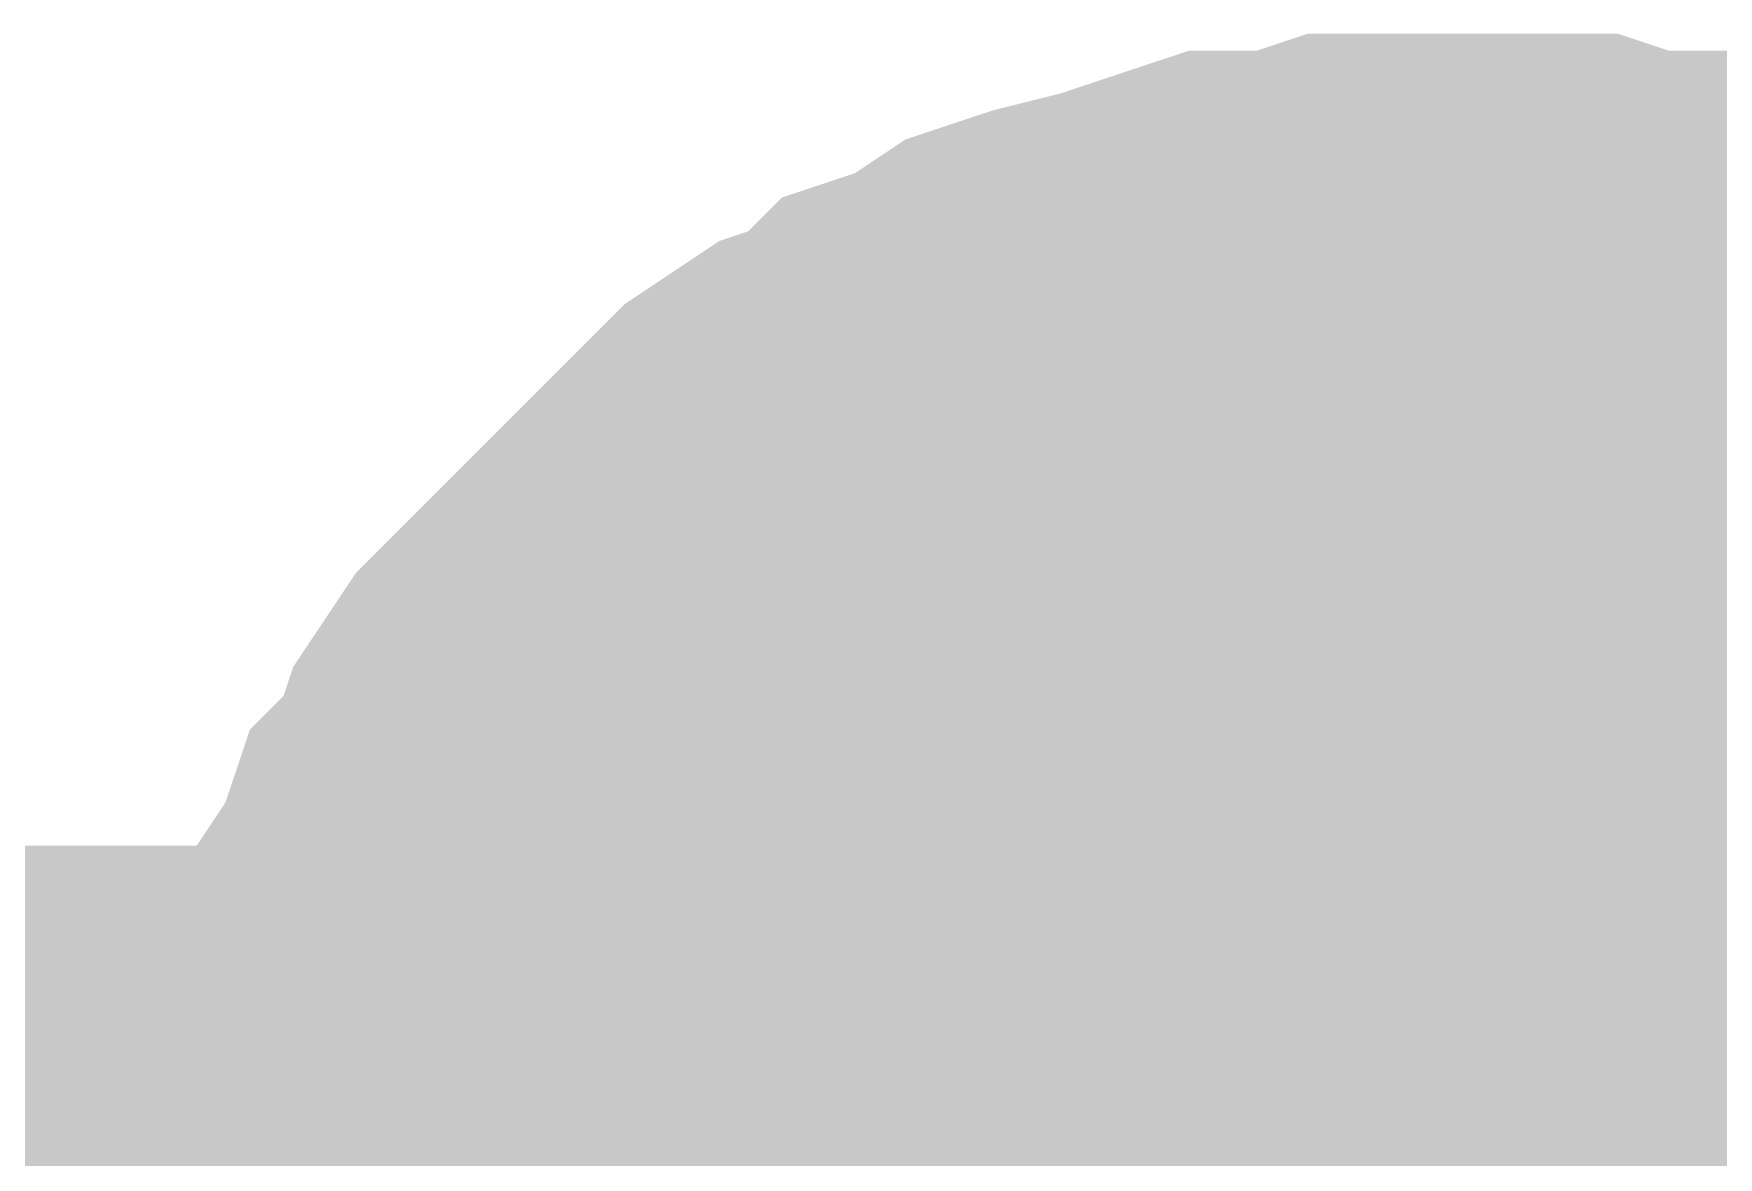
# Model space of a CAD drawing. Header units: inches. Extents: x 0 to 841, y 0 to 594.
# Drawn here: x 294.069 to 295.186, y 382.659 to 383.404 of the extents above; entities that cross this region are included whole.
import ezdxf

# ---------------------------------------------------------------- set-up
doc = ezdxf.new("R2010")
doc.units = ezdxf.units.IN
doc.layers.add('Sheet', color=255, linetype='Continuous')

msp = doc.modelspace()

# ---------------------------------------------------------------- linework, layer by layer
at = {"layer": 'Sheet'}
for points in [[(294.2534, 382.4908, 0.2997, 0.2997, 0), (294.2534, 382.5357, 0.2997, 0.2997, 0), (294.2534, 382.5694, 0.2997, 0.2997, 0), (294.2647, 382.6031, 0.2997, 0.2997, 0), (294.2647, 382.648, 0.2997, 0.2997, 0), (294.2759, 382.6817, 0.2997, 0.2997, 0), (294.2871, 382.7154, 0.2997, 0.2997, 0), (294.2983, 382.7603, 0.2997, 0.2997, 0), (294.3096, 382.794, 0.2997, 0.2997, 0), (294.332, 382.8277, 0.2997, 0.2997, 0), (294.3433, 382.8614, 0.2997, 0.2997, 0), (294.3657, 382.8838, 0.2997, 0.2997, 0), (294.3769, 382.9175, 0.2997, 0.2997, 0), (294.3994, 382.9512, 0.2997, 0.2997, 0), (294.4219, 382.9737, 0.2997, 0.2997, 0), (294.4556, 383.0074, 0.2997, 0.2997, 0), (294.478, 383.0298, 0.2997, 0.2997, 0), (294.5005, 383.0523, 0.2997, 0.2997, 0), (294.5342, 383.086, 0.2997, 0.2997, 0), (294.5566, 383.1084, 0.2997, 0.2997, 0), (294.5903, 383.1309, 0.2997, 0.2997, 0), (294.624, 383.1421, 0.2997, 0.2997, 0), (294.6464, 383.1646, 0.2997, 0.2997, 0), (294.6801, 383.1758, 0.2997, 0.2997, 0), (294.7138, 383.1983, 0.2997, 0.2997, 0), (294.7475, 383.2095, 0.2997, 0.2997, 0), (294.7924, 383.2207, 0.2997, 0.2997, 0), (294.8261, 383.232, 0.2997, 0.2997, 0), (294.8598, 383.2432, 0.2997, 0.2997, 0), (294.9047, 383.2432, 0.2997, 0.2997, 0), (294.9384, 383.2544, 0.2997, 0.2997, 0), (294.9721, 383.2544, 0.2997, 0.2997, 0), (295.017, 383.2544, 0.2997, 0.2997, 0)], [(294.2534, 382.4908, 0.2997, 0.2997, 0), (294.2534, 382.5357, 0.2997, 0.2997, 0), (294.2534, 382.5694, 0.2997, 0.2997, 0), (294.2647, 382.6031, 0.2997, 0.2997, 0), (294.2647, 382.648, 0.2997, 0.2997, 0), (294.2759, 382.6817, 0.2997, 0.2997, 0), (294.2871, 382.7154, 0.2997, 0.2997, 0), (294.2983, 382.7603, 0.2997, 0.2997, 0), (294.3096, 382.794, 0.2997, 0.2997, 0), (294.332, 382.8277, 0.2997, 0.2997, 0), (294.3433, 382.8614, 0.2997, 0.2997, 0), (294.3657, 382.8838, 0.2997, 0.2997, 0), (294.3769, 382.9175, 0.2997, 0.2997, 0), (294.3994, 382.9512, 0.2997, 0.2997, 0), (294.4219, 382.9737, 0.2997, 0.2997, 0), (294.4556, 383.0074, 0.2997, 0.2997, 0), (294.478, 383.0298, 0.2997, 0.2997, 0), (294.5005, 383.0523, 0.2997, 0.2997, 0), (294.5342, 383.086, 0.2997, 0.2997, 0), (294.5566, 383.1084, 0.2997, 0.2997, 0), (294.5903, 383.1309, 0.2997, 0.2997, 0), (294.624, 383.1421, 0.2997, 0.2997, 0), (294.6464, 383.1646, 0.2997, 0.2997, 0), (294.6801, 383.1758, 0.2997, 0.2997, 0), (294.7138, 383.1983, 0.2997, 0.2997, 0), (294.7475, 383.2095, 0.2997, 0.2997, 0), (294.7924, 383.2207, 0.2997, 0.2997, 0), (294.8261, 383.232, 0.2997, 0.2997, 0), (294.8598, 383.2432, 0.2997, 0.2997, 0), (294.9047, 383.2432, 0.2997, 0.2997, 0), (294.9384, 383.2544, 0.2997, 0.2997, 0), (294.9721, 383.2544, 0.2997, 0.2997, 0), (295.017, 383.2544, 0.2997, 0.2997, 0)], [(294.2534, 382.4908, 0.2997, 0.2997, 0), (294.2534, 382.5357, 0.2997, 0.2997, 0), (294.2534, 382.5694, 0.2997, 0.2997, 0), (294.2647, 382.6031, 0.2997, 0.2997, 0), (294.2647, 382.648, 0.2997, 0.2997, 0), (294.2759, 382.6817, 0.2997, 0.2997, 0), (294.2871, 382.7154, 0.2997, 0.2997, 0), (294.2983, 382.7603, 0.2997, 0.2997, 0), (294.3096, 382.794, 0.2997, 0.2997, 0), (294.332, 382.8277, 0.2997, 0.2997, 0), (294.3433, 382.8614, 0.2997, 0.2997, 0), (294.3657, 382.8838, 0.2997, 0.2997, 0), (294.3769, 382.9175, 0.2997, 0.2997, 0), (294.3994, 382.9512, 0.2997, 0.2997, 0), (294.4219, 382.9737, 0.2997, 0.2997, 0), (294.4556, 383.0074, 0.2997, 0.2997, 0), (294.478, 383.0298, 0.2997, 0.2997, 0), (294.5005, 383.0523, 0.2997, 0.2997, 0), (294.5342, 383.086, 0.2997, 0.2997, 0), (294.5566, 383.1084, 0.2997, 0.2997, 0), (294.5903, 383.1309, 0.2997, 0.2997, 0), (294.624, 383.1421, 0.2997, 0.2997, 0), (294.6464, 383.1646, 0.2997, 0.2997, 0), (294.6801, 383.1758, 0.2997, 0.2997, 0), (294.7138, 383.1983, 0.2997, 0.2997, 0), (294.7475, 383.2095, 0.2997, 0.2997, 0), (294.7924, 383.2207, 0.2997, 0.2997, 0), (294.8261, 383.232, 0.2997, 0.2997, 0), (294.8598, 383.2432, 0.2997, 0.2997, 0), (294.9047, 383.2432, 0.2997, 0.2997, 0), (294.9384, 383.2544, 0.2997, 0.2997, 0), (294.9721, 383.2544, 0.2997, 0.2997, 0), (295.017, 383.2544, 0.2997, 0.2997, 0)], [(294.2534, 382.4908, 0.2997, 0.2997, 0), (294.2534, 382.5357, 0.2997, 0.2997, 0), (294.2534, 382.5694, 0.2997, 0.2997, 0), (294.2647, 382.6031, 0.2997, 0.2997, 0), (294.2647, 382.648, 0.2997, 0.2997, 0), (294.2759, 382.6817, 0.2997, 0.2997, 0), (294.2871, 382.7154, 0.2997, 0.2997, 0), (294.2983, 382.7603, 0.2997, 0.2997, 0), (294.3096, 382.794, 0.2997, 0.2997, 0), (294.332, 382.8277, 0.2997, 0.2997, 0), (294.3433, 382.8614, 0.2997, 0.2997, 0), (294.3657, 382.8838, 0.2997, 0.2997, 0), (294.3769, 382.9175, 0.2997, 0.2997, 0), (294.3994, 382.9512, 0.2997, 0.2997, 0), (294.4219, 382.9737, 0.2997, 0.2997, 0), (294.4556, 383.0074, 0.2997, 0.2997, 0), (294.478, 383.0298, 0.2997, 0.2997, 0), (294.5005, 383.0523, 0.2997, 0.2997, 0), (294.5342, 383.086, 0.2997, 0.2997, 0), (294.5566, 383.1084, 0.2997, 0.2997, 0), (294.5903, 383.1309, 0.2997, 0.2997, 0), (294.624, 383.1421, 0.2997, 0.2997, 0), (294.6464, 383.1646, 0.2997, 0.2997, 0), (294.6801, 383.1758, 0.2997, 0.2997, 0), (294.7138, 383.1983, 0.2997, 0.2997, 0), (294.7475, 383.2095, 0.2997, 0.2997, 0), (294.7924, 383.2207, 0.2997, 0.2997, 0), (294.8261, 383.232, 0.2997, 0.2997, 0), (294.8598, 383.2432, 0.2997, 0.2997, 0), (294.9047, 383.2432, 0.2997, 0.2997, 0), (294.9384, 383.2544, 0.2997, 0.2997, 0), (294.9721, 383.2544, 0.2997, 0.2997, 0), (295.017, 383.2544, 0.2997, 0.2997, 0)], [(294.2534, 382.4908, 0.2997, 0.2997, 0), (294.2534, 382.5357, 0.2997, 0.2997, 0), (294.2534, 382.5694, 0.2997, 0.2997, 0), (294.2647, 382.6031, 0.2997, 0.2997, 0), (294.2647, 382.648, 0.2997, 0.2997, 0), (294.2759, 382.6817, 0.2997, 0.2997, 0), (294.2871, 382.7154, 0.2997, 0.2997, 0), (294.2983, 382.7603, 0.2997, 0.2997, 0), (294.3096, 382.794, 0.2997, 0.2997, 0), (294.332, 382.8277, 0.2997, 0.2997, 0), (294.3433, 382.8614, 0.2997, 0.2997, 0), (294.3657, 382.8838, 0.2997, 0.2997, 0), (294.3769, 382.9175, 0.2997, 0.2997, 0), (294.3994, 382.9512, 0.2997, 0.2997, 0), (294.4219, 382.9737, 0.2997, 0.2997, 0), (294.4556, 383.0074, 0.2997, 0.2997, 0), (294.478, 383.0298, 0.2997, 0.2997, 0), (294.5005, 383.0523, 0.2997, 0.2997, 0), (294.5342, 383.086, 0.2997, 0.2997, 0), (294.5566, 383.1084, 0.2997, 0.2997, 0), (294.5903, 383.1309, 0.2997, 0.2997, 0), (294.624, 383.1421, 0.2997, 0.2997, 0), (294.6464, 383.1646, 0.2997, 0.2997, 0), (294.6801, 383.1758, 0.2997, 0.2997, 0), (294.7138, 383.1983, 0.2997, 0.2997, 0), (294.7475, 383.2095, 0.2997, 0.2997, 0), (294.7924, 383.2207, 0.2997, 0.2997, 0), (294.8261, 383.232, 0.2997, 0.2997, 0), (294.8598, 383.2432, 0.2997, 0.2997, 0), (294.9047, 383.2432, 0.2997, 0.2997, 0), (294.9384, 383.2544, 0.2997, 0.2997, 0), (294.9721, 383.2544, 0.2997, 0.2997, 0), (295.017, 383.2544, 0.2997, 0.2997, 0)], [(295.017, 383.2544, 0.2997, 0.2997, 0), (295.017, 383.2544, 0.2997, 0.2997, 0)], [(295.017, 383.2544, 0.2997, 0.2997, 0), (295.0507, 383.2544, 0.2997, 0.2997, 0), (295.0956, 383.2544, 0.2997, 0.2997, 0), (295.1293, 383.2432, 0.2997, 0.2997, 0), (295.1742, 383.2432, 0.2997, 0.2997, 0), (295.2079, 383.232, 0.2997, 0.2997, 0), (295.2416, 383.2207, 0.2997, 0.2997, 0), (295.2753, 383.2095, 0.2997, 0.2997, 0), (295.3089, 383.1983, 0.2997, 0.2997, 0), (295.3426, 383.1758, 0.2997, 0.2997, 0)], [(295.017, 383.2544, 0.2997, 0.2997, 0), (295.017, 383.2544, 0.2997, 0.2997, 0)], [(295.017, 383.2544, 0.2997, 0.2997, 0), (295.0507, 383.2544, 0.2997, 0.2997, 0), (295.0956, 383.2544, 0.2997, 0.2997, 0), (295.1293, 383.2432, 0.2997, 0.2997, 0), (295.1742, 383.2432, 0.2997, 0.2997, 0), (295.2079, 383.232, 0.2997, 0.2997, 0), (295.2416, 383.2207, 0.2997, 0.2997, 0), (295.2753, 383.2095, 0.2997, 0.2997, 0), (295.3089, 383.1983, 0.2997, 0.2997, 0), (295.3426, 383.1758, 0.2997, 0.2997, 0)], [(295.017, 383.2544, 0.2997, 0.2997, 0), (295.017, 383.2544, 0.2997, 0.2997, 0)], [(295.017, 383.2544, 0.2997, 0.2997, 0), (295.0507, 383.2544, 0.2997, 0.2997, 0), (295.0956, 383.2544, 0.2997, 0.2997, 0), (295.1293, 383.2432, 0.2997, 0.2997, 0), (295.1742, 383.2432, 0.2997, 0.2997, 0), (295.2079, 383.232, 0.2997, 0.2997, 0), (295.2416, 383.2207, 0.2997, 0.2997, 0), (295.2753, 383.2095, 0.2997, 0.2997, 0), (295.3089, 383.1983, 0.2997, 0.2997, 0), (295.3426, 383.1758, 0.2997, 0.2997, 0)], [(295.017, 383.2544, 0.2997, 0.2997, 0), (295.017, 383.2544, 0.2997, 0.2997, 0)], [(295.017, 383.2544, 0.2997, 0.2997, 0), (295.0507, 383.2544, 0.2997, 0.2997, 0), (295.0956, 383.2544, 0.2997, 0.2997, 0), (295.1293, 383.2432, 0.2997, 0.2997, 0), (295.1742, 383.2432, 0.2997, 0.2997, 0), (295.2079, 383.232, 0.2997, 0.2997, 0), (295.2416, 383.2207, 0.2997, 0.2997, 0), (295.2753, 383.2095, 0.2997, 0.2997, 0), (295.3089, 383.1983, 0.2997, 0.2997, 0), (295.3426, 383.1758, 0.2997, 0.2997, 0)], [(295.017, 383.2544, 0.2997, 0.2997, 0), (295.017, 383.2544, 0.2997, 0.2997, 0)], [(295.017, 383.2544, 0.2997, 0.2997, 0), (295.0507, 383.2544, 0.2997, 0.2997, 0), (295.0956, 383.2544, 0.2997, 0.2997, 0), (295.1293, 383.2432, 0.2997, 0.2997, 0), (295.1742, 383.2432, 0.2997, 0.2997, 0), (295.2079, 383.232, 0.2997, 0.2997, 0), (295.2416, 383.2207, 0.2997, 0.2997, 0), (295.2753, 383.2095, 0.2997, 0.2997, 0), (295.3089, 383.1983, 0.2997, 0.2997, 0), (295.3426, 383.1758, 0.2997, 0.2997, 0)], [(294.2647, 382.6031, 0.0991, 0.0991, 0), (294.2647, 382.648, 0.0991, 0.0991, 0), (294.2759, 382.6817, 0.0991, 0.0991, 0), (294.2871, 382.7154, 0.0991, 0.0991, 0), (294.2983, 382.7603, 0.0991, 0.0991, 0), (294.3096, 382.794, 0.0991, 0.0991, 0), (294.332, 382.8277, 0.0991, 0.0991, 0), (294.3433, 382.8614, 0.0991, 0.0991, 0), (294.3657, 382.8838, 0.0991, 0.0991, 0), (294.3769, 382.9175, 0.0991, 0.0991, 0), (294.3994, 382.9512, 0.0991, 0.0991, 0), (294.4219, 382.9737, 0.0991, 0.0991, 0), (294.4556, 383.0074, 0.0991, 0.0991, 0), (294.478, 383.0298, 0.0991, 0.0991, 0), (294.5005, 383.0523, 0.0991, 0.0991, 0), (294.5342, 383.086, 0.0991, 0.0991, 0), (294.5566, 383.1084, 0.0991, 0.0991, 0), (294.5903, 383.1309, 0.0991, 0.0991, 0), (294.624, 383.1421, 0.0991, 0.0991, 0), (294.6464, 383.1646, 0.0991, 0.0991, 0), (294.6801, 383.1758, 0.0991, 0.0991, 0), (294.7138, 383.1983, 0.0991, 0.0991, 0), (294.7475, 383.2095, 0.0991, 0.0991, 0), (294.7924, 383.2207, 0.0991, 0.0991, 0), (294.8261, 383.232, 0.0991, 0.0991, 0), (294.8598, 383.2432, 0.0991, 0.0991, 0), (294.9047, 383.2432, 0.0991, 0.0991, 0), (294.9384, 383.2544, 0.0991, 0.0991, 0), (294.9721, 383.2544, 0.0991, 0.0991, 0), (295.017, 383.2544, 0.0991, 0.0991, 0)], [(294.2647, 382.6031, 0.0991, 0.0991, 0), (294.2647, 382.648, 0.0991, 0.0991, 0), (294.2759, 382.6817, 0.0991, 0.0991, 0), (294.2871, 382.7154, 0.0991, 0.0991, 0), (294.2983, 382.7603, 0.0991, 0.0991, 0), (294.3096, 382.794, 0.0991, 0.0991, 0), (294.332, 382.8277, 0.0991, 0.0991, 0), (294.3433, 382.8614, 0.0991, 0.0991, 0), (294.3657, 382.8838, 0.0991, 0.0991, 0), (294.3769, 382.9175, 0.0991, 0.0991, 0), (294.3994, 382.9512, 0.0991, 0.0991, 0), (294.4219, 382.9737, 0.0991, 0.0991, 0), (294.4556, 383.0074, 0.0991, 0.0991, 0), (294.478, 383.0298, 0.0991, 0.0991, 0), (294.5005, 383.0523, 0.0991, 0.0991, 0), (294.5342, 383.086, 0.0991, 0.0991, 0), (294.5566, 383.1084, 0.0991, 0.0991, 0), (294.5903, 383.1309, 0.0991, 0.0991, 0), (294.624, 383.1421, 0.0991, 0.0991, 0), (294.6464, 383.1646, 0.0991, 0.0991, 0), (294.6801, 383.1758, 0.0991, 0.0991, 0), (294.7138, 383.1983, 0.0991, 0.0991, 0), (294.7475, 383.2095, 0.0991, 0.0991, 0), (294.7924, 383.2207, 0.0991, 0.0991, 0), (294.8261, 383.232, 0.0991, 0.0991, 0), (294.8598, 383.2432, 0.0991, 0.0991, 0), (294.9047, 383.2432, 0.0991, 0.0991, 0), (294.9384, 383.2544, 0.0991, 0.0991, 0), (294.9721, 383.2544, 0.0991, 0.0991, 0), (295.017, 383.2544, 0.0991, 0.0991, 0)], [(294.2647, 382.6031, 0.0991, 0.0991, 0), (294.2647, 382.648, 0.0991, 0.0991, 0), (294.2759, 382.6817, 0.0991, 0.0991, 0), (294.2871, 382.7154, 0.0991, 0.0991, 0), (294.2983, 382.7603, 0.0991, 0.0991, 0), (294.3096, 382.794, 0.0991, 0.0991, 0), (294.332, 382.8277, 0.0991, 0.0991, 0), (294.3433, 382.8614, 0.0991, 0.0991, 0), (294.3657, 382.8838, 0.0991, 0.0991, 0), (294.3769, 382.9175, 0.0991, 0.0991, 0), (294.3994, 382.9512, 0.0991, 0.0991, 0), (294.4219, 382.9737, 0.0991, 0.0991, 0), (294.4556, 383.0074, 0.0991, 0.0991, 0), (294.478, 383.0298, 0.0991, 0.0991, 0), (294.5005, 383.0523, 0.0991, 0.0991, 0), (294.5342, 383.086, 0.0991, 0.0991, 0), (294.5566, 383.1084, 0.0991, 0.0991, 0), (294.5903, 383.1309, 0.0991, 0.0991, 0), (294.624, 383.1421, 0.0991, 0.0991, 0), (294.6464, 383.1646, 0.0991, 0.0991, 0), (294.6801, 383.1758, 0.0991, 0.0991, 0), (294.7138, 383.1983, 0.0991, 0.0991, 0), (294.7475, 383.2095, 0.0991, 0.0991, 0), (294.7924, 383.2207, 0.0991, 0.0991, 0), (294.8261, 383.232, 0.0991, 0.0991, 0), (294.8598, 383.2432, 0.0991, 0.0991, 0), (294.9047, 383.2432, 0.0991, 0.0991, 0), (294.9384, 383.2544, 0.0991, 0.0991, 0), (294.9721, 383.2544, 0.0991, 0.0991, 0), (295.017, 383.2544, 0.0991, 0.0991, 0)], [(294.2647, 382.6031, 0.0991, 0.0991, 0), (294.2647, 382.648, 0.0991, 0.0991, 0), (294.2759, 382.6817, 0.0991, 0.0991, 0), (294.2871, 382.7154, 0.0991, 0.0991, 0), (294.2983, 382.7603, 0.0991, 0.0991, 0), (294.3096, 382.794, 0.0991, 0.0991, 0), (294.332, 382.8277, 0.0991, 0.0991, 0), (294.3433, 382.8614, 0.0991, 0.0991, 0), (294.3657, 382.8838, 0.0991, 0.0991, 0), (294.3769, 382.9175, 0.0991, 0.0991, 0), (294.3994, 382.9512, 0.0991, 0.0991, 0), (294.4219, 382.9737, 0.0991, 0.0991, 0), (294.4556, 383.0074, 0.0991, 0.0991, 0), (294.478, 383.0298, 0.0991, 0.0991, 0), (294.5005, 383.0523, 0.0991, 0.0991, 0), (294.5342, 383.086, 0.0991, 0.0991, 0), (294.5566, 383.1084, 0.0991, 0.0991, 0), (294.5903, 383.1309, 0.0991, 0.0991, 0), (294.624, 383.1421, 0.0991, 0.0991, 0), (294.6464, 383.1646, 0.0991, 0.0991, 0), (294.6801, 383.1758, 0.0991, 0.0991, 0), (294.7138, 383.1983, 0.0991, 0.0991, 0), (294.7475, 383.2095, 0.0991, 0.0991, 0), (294.7924, 383.2207, 0.0991, 0.0991, 0), (294.8261, 383.232, 0.0991, 0.0991, 0), (294.8598, 383.2432, 0.0991, 0.0991, 0), (294.9047, 383.2432, 0.0991, 0.0991, 0), (294.9384, 383.2544, 0.0991, 0.0991, 0), (294.9721, 383.2544, 0.0991, 0.0991, 0), (295.017, 383.2544, 0.0991, 0.0991, 0)], [(294.2647, 382.6031, 0.0991, 0.0991, 0), (294.2647, 382.648, 0.0991, 0.0991, 0), (294.2759, 382.6817, 0.0991, 0.0991, 0), (294.2871, 382.7154, 0.0991, 0.0991, 0), (294.2983, 382.7603, 0.0991, 0.0991, 0), (294.3096, 382.794, 0.0991, 0.0991, 0), (294.332, 382.8277, 0.0991, 0.0991, 0), (294.3433, 382.8614, 0.0991, 0.0991, 0), (294.3657, 382.8838, 0.0991, 0.0991, 0), (294.3769, 382.9175, 0.0991, 0.0991, 0), (294.3994, 382.9512, 0.0991, 0.0991, 0), (294.4219, 382.9737, 0.0991, 0.0991, 0), (294.4556, 383.0074, 0.0991, 0.0991, 0), (294.478, 383.0298, 0.0991, 0.0991, 0), (294.5005, 383.0523, 0.0991, 0.0991, 0), (294.5342, 383.086, 0.0991, 0.0991, 0), (294.5566, 383.1084, 0.0991, 0.0991, 0), (294.5903, 383.1309, 0.0991, 0.0991, 0), (294.624, 383.1421, 0.0991, 0.0991, 0), (294.6464, 383.1646, 0.0991, 0.0991, 0), (294.6801, 383.1758, 0.0991, 0.0991, 0), (294.7138, 383.1983, 0.0991, 0.0991, 0), (294.7475, 383.2095, 0.0991, 0.0991, 0), (294.7924, 383.2207, 0.0991, 0.0991, 0), (294.8261, 383.232, 0.0991, 0.0991, 0), (294.8598, 383.2432, 0.0991, 0.0991, 0), (294.9047, 383.2432, 0.0991, 0.0991, 0), (294.9384, 383.2544, 0.0991, 0.0991, 0), (294.9721, 383.2544, 0.0991, 0.0991, 0), (295.017, 383.2544, 0.0991, 0.0991, 0)], [(295.017, 383.2544, 0.0991, 0.0991, 0), (295.017, 383.2544, 0.0991, 0.0991, 0)], [(295.017, 383.2544, 0.0991, 0.0991, 0), (295.0507, 383.2544, 0.0991, 0.0991, 0), (295.0956, 383.2544, 0.0991, 0.0991, 0), (295.1293, 383.2432, 0.0991, 0.0991, 0), (295.1742, 383.2432, 0.0991, 0.0991, 0), (295.2079, 383.232, 0.0991, 0.0991, 0), (295.2416, 383.2207, 0.0991, 0.0991, 0)], [(295.017, 383.2544, 0.0991, 0.0991, 0), (295.017, 383.2544, 0.0991, 0.0991, 0)], [(295.017, 383.2544, 0.0991, 0.0991, 0), (295.0507, 383.2544, 0.0991, 0.0991, 0), (295.0956, 383.2544, 0.0991, 0.0991, 0), (295.1293, 383.2432, 0.0991, 0.0991, 0), (295.1742, 383.2432, 0.0991, 0.0991, 0), (295.2079, 383.232, 0.0991, 0.0991, 0), (295.2416, 383.2207, 0.0991, 0.0991, 0)], [(295.017, 383.2544, 0.0991, 0.0991, 0), (295.017, 383.2544, 0.0991, 0.0991, 0)], [(295.017, 383.2544, 0.0991, 0.0991, 0), (295.0507, 383.2544, 0.0991, 0.0991, 0), (295.0956, 383.2544, 0.0991, 0.0991, 0), (295.1293, 383.2432, 0.0991, 0.0991, 0), (295.1742, 383.2432, 0.0991, 0.0991, 0), (295.2079, 383.232, 0.0991, 0.0991, 0), (295.2416, 383.2207, 0.0991, 0.0991, 0)], [(295.017, 383.2544, 0.0991, 0.0991, 0), (295.017, 383.2544, 0.0991, 0.0991, 0)], [(295.017, 383.2544, 0.0991, 0.0991, 0), (295.0507, 383.2544, 0.0991, 0.0991, 0), (295.0956, 383.2544, 0.0991, 0.0991, 0), (295.1293, 383.2432, 0.0991, 0.0991, 0), (295.1742, 383.2432, 0.0991, 0.0991, 0), (295.2079, 383.232, 0.0991, 0.0991, 0), (295.2416, 383.2207, 0.0991, 0.0991, 0)], [(295.017, 383.2544, 0.0991, 0.0991, 0), (295.017, 383.2544, 0.0991, 0.0991, 0)], [(295.017, 383.2544, 0.0991, 0.0991, 0), (295.0507, 383.2544, 0.0991, 0.0991, 0), (295.0956, 383.2544, 0.0991, 0.0991, 0), (295.1293, 383.2432, 0.0991, 0.0991, 0), (295.1742, 383.2432, 0.0991, 0.0991, 0), (295.2079, 383.232, 0.0991, 0.0991, 0), (295.2416, 383.2207, 0.0991, 0.0991, 0)], [(294.5005, 382.4908, 0.2997, 0.2997, 0), (294.5005, 382.5133, 0.2997, 0.2997, 0), (294.5005, 382.547, 0.2997, 0.2997, 0), (294.5117, 382.5694, 0.2997, 0.2997, 0), (294.5117, 382.5919, 0.2997, 0.2997, 0), (294.5117, 382.6143, 0.2997, 0.2997, 0), (294.5229, 382.648, 0.2997, 0.2997, 0), (294.5342, 382.6705, 0.2997, 0.2997, 0), (294.5454, 382.6929, 0.2997, 0.2997, 0), (294.5566, 382.7154, 0.2997, 0.2997, 0), (294.5678, 382.7379, 0.2997, 0.2997, 0), (294.5791, 382.7603, 0.2997, 0.2997, 0), (294.5903, 382.7828, 0.2997, 0.2997, 0), (294.6015, 382.794, 0.2997, 0.2997, 0), (294.624, 382.8165, 0.2997, 0.2997, 0), (294.6352, 382.8389, 0.2997, 0.2997, 0), (294.6577, 382.8502, 0.2997, 0.2997, 0), (294.6689, 382.8726, 0.2997, 0.2997, 0), (294.6914, 382.8838, 0.2997, 0.2997, 0), (294.7138, 382.9063, 0.2997, 0.2997, 0), (294.725, 382.9175, 0.2997, 0.2997, 0), (294.7475, 382.9288, 0.2997, 0.2997, 0), (294.77, 382.94, 0.2997, 0.2997, 0), (294.7924, 382.9512, 0.2997, 0.2997, 0), (294.8149, 382.9625, 0.2997, 0.2997, 0), (294.8373, 382.9737, 0.2997, 0.2997, 0), (294.8598, 382.9849, 0.2997, 0.2997, 0), (294.8935, 382.9961, 0.2997, 0.2997, 0), (294.9159, 382.9961, 0.2997, 0.2997, 0), (294.9384, 382.9961, 0.2997, 0.2997, 0), (294.9609, 383.0074, 0.2997, 0.2997, 0), (294.9945, 383.0074, 0.2997, 0.2997, 0), (295.017, 383.0074, 0.2997, 0.2997, 0)], [(294.5005, 382.4908, 0.2997, 0.2997, 0), (294.5005, 382.5133, 0.2997, 0.2997, 0), (294.5005, 382.547, 0.2997, 0.2997, 0), (294.5117, 382.5694, 0.2997, 0.2997, 0), (294.5117, 382.5919, 0.2997, 0.2997, 0), (294.5117, 382.6143, 0.2997, 0.2997, 0), (294.5229, 382.648, 0.2997, 0.2997, 0), (294.5342, 382.6705, 0.2997, 0.2997, 0), (294.5454, 382.6929, 0.2997, 0.2997, 0), (294.5566, 382.7154, 0.2997, 0.2997, 0), (294.5678, 382.7379, 0.2997, 0.2997, 0), (294.5791, 382.7603, 0.2997, 0.2997, 0), (294.5903, 382.7828, 0.2997, 0.2997, 0), (294.6015, 382.794, 0.2997, 0.2997, 0), (294.624, 382.8165, 0.2997, 0.2997, 0), (294.6352, 382.8389, 0.2997, 0.2997, 0), (294.6577, 382.8502, 0.2997, 0.2997, 0), (294.6689, 382.8726, 0.2997, 0.2997, 0), (294.6914, 382.8838, 0.2997, 0.2997, 0), (294.7138, 382.9063, 0.2997, 0.2997, 0), (294.725, 382.9175, 0.2997, 0.2997, 0), (294.7475, 382.9288, 0.2997, 0.2997, 0), (294.77, 382.94, 0.2997, 0.2997, 0), (294.7924, 382.9512, 0.2997, 0.2997, 0), (294.8149, 382.9625, 0.2997, 0.2997, 0), (294.8373, 382.9737, 0.2997, 0.2997, 0), (294.8598, 382.9849, 0.2997, 0.2997, 0), (294.8935, 382.9961, 0.2997, 0.2997, 0), (294.9159, 382.9961, 0.2997, 0.2997, 0), (294.9384, 382.9961, 0.2997, 0.2997, 0), (294.9609, 383.0074, 0.2997, 0.2997, 0), (294.9945, 383.0074, 0.2997, 0.2997, 0), (295.017, 383.0074, 0.2997, 0.2997, 0)], [(294.5005, 382.4908, 0.2997, 0.2997, 0), (294.5005, 382.5133, 0.2997, 0.2997, 0), (294.5005, 382.547, 0.2997, 0.2997, 0), (294.5117, 382.5694, 0.2997, 0.2997, 0), (294.5117, 382.5919, 0.2997, 0.2997, 0), (294.5117, 382.6143, 0.2997, 0.2997, 0), (294.5229, 382.648, 0.2997, 0.2997, 0), (294.5342, 382.6705, 0.2997, 0.2997, 0), (294.5454, 382.6929, 0.2997, 0.2997, 0), (294.5566, 382.7154, 0.2997, 0.2997, 0), (294.5678, 382.7379, 0.2997, 0.2997, 0), (294.5791, 382.7603, 0.2997, 0.2997, 0), (294.5903, 382.7828, 0.2997, 0.2997, 0), (294.6015, 382.794, 0.2997, 0.2997, 0), (294.624, 382.8165, 0.2997, 0.2997, 0), (294.6352, 382.8389, 0.2997, 0.2997, 0), (294.6577, 382.8502, 0.2997, 0.2997, 0), (294.6689, 382.8726, 0.2997, 0.2997, 0), (294.6914, 382.8838, 0.2997, 0.2997, 0), (294.7138, 382.9063, 0.2997, 0.2997, 0), (294.725, 382.9175, 0.2997, 0.2997, 0), (294.7475, 382.9288, 0.2997, 0.2997, 0), (294.77, 382.94, 0.2997, 0.2997, 0), (294.7924, 382.9512, 0.2997, 0.2997, 0), (294.8149, 382.9625, 0.2997, 0.2997, 0), (294.8373, 382.9737, 0.2997, 0.2997, 0), (294.8598, 382.9849, 0.2997, 0.2997, 0), (294.8935, 382.9961, 0.2997, 0.2997, 0), (294.9159, 382.9961, 0.2997, 0.2997, 0), (294.9384, 382.9961, 0.2997, 0.2997, 0), (294.9609, 383.0074, 0.2997, 0.2997, 0), (294.9945, 383.0074, 0.2997, 0.2997, 0), (295.017, 383.0074, 0.2997, 0.2997, 0)], [(295.017, 383.0074, 0.2997, 0.2997, 0), (295.017, 383.0074, 0.2997, 0.2997, 0)], [(295.017, 383.0074, 0.2997, 0.2997, 0), (295.0395, 383.0074, 0.2997, 0.2997, 0), (295.0731, 383.0074, 0.2997, 0.2997, 0), (295.0956, 382.9961, 0.2997, 0.2997, 0), (295.1181, 382.9961, 0.2997, 0.2997, 0), (295.1405, 382.9961, 0.2997, 0.2997, 0), (295.163, 382.9849, 0.2997, 0.2997, 0), (295.1967, 382.9737, 0.2997, 0.2997, 0), (295.2191, 382.9625, 0.2997, 0.2997, 0), (295.2416, 382.9512, 0.2997, 0.2997, 0), (295.264, 382.94, 0.2997, 0.2997, 0), (295.2753, 382.9288, 0.2997, 0.2997, 0), (295.2977, 382.9175, 0.2997, 0.2997, 0), (295.3202, 382.9063, 0.2997, 0.2997, 0), (295.3426, 382.8838, 0.2997, 0.2997, 0)], [(295.017, 383.0074, 0.2997, 0.2997, 0), (295.017, 383.0074, 0.2997, 0.2997, 0)], [(295.017, 383.0074, 0.2997, 0.2997, 0), (295.0395, 383.0074, 0.2997, 0.2997, 0), (295.0731, 383.0074, 0.2997, 0.2997, 0), (295.0956, 382.9961, 0.2997, 0.2997, 0), (295.1181, 382.9961, 0.2997, 0.2997, 0), (295.1405, 382.9961, 0.2997, 0.2997, 0), (295.163, 382.9849, 0.2997, 0.2997, 0), (295.1967, 382.9737, 0.2997, 0.2997, 0), (295.2191, 382.9625, 0.2997, 0.2997, 0), (295.2416, 382.9512, 0.2997, 0.2997, 0), (295.264, 382.94, 0.2997, 0.2997, 0), (295.2753, 382.9288, 0.2997, 0.2997, 0), (295.2977, 382.9175, 0.2997, 0.2997, 0), (295.3202, 382.9063, 0.2997, 0.2997, 0), (295.3426, 382.8838, 0.2997, 0.2997, 0)], [(295.017, 383.0074, 0.2997, 0.2997, 0), (295.017, 383.0074, 0.2997, 0.2997, 0)], [(295.017, 383.0074, 0.2997, 0.2997, 0), (295.0395, 383.0074, 0.2997, 0.2997, 0), (295.0731, 383.0074, 0.2997, 0.2997, 0), (295.0956, 382.9961, 0.2997, 0.2997, 0), (295.1181, 382.9961, 0.2997, 0.2997, 0), (295.1405, 382.9961, 0.2997, 0.2997, 0), (295.163, 382.9849, 0.2997, 0.2997, 0), (295.1967, 382.9737, 0.2997, 0.2997, 0), (295.2191, 382.9625, 0.2997, 0.2997, 0), (295.2416, 382.9512, 0.2997, 0.2997, 0), (295.264, 382.94, 0.2997, 0.2997, 0), (295.2753, 382.9288, 0.2997, 0.2997, 0), (295.2977, 382.9175, 0.2997, 0.2997, 0), (295.3202, 382.9063, 0.2997, 0.2997, 0), (295.3426, 382.8838, 0.2997, 0.2997, 0)], [(294.5117, 382.5919, 0.0991, 0.0991, 0), (294.5117, 382.6143, 0.0991, 0.0991, 0), (294.5229, 382.648, 0.0991, 0.0991, 0), (294.5342, 382.6705, 0.0991, 0.0991, 0), (294.5454, 382.6929, 0.0991, 0.0991, 0), (294.5566, 382.7154, 0.0991, 0.0991, 0), (294.5678, 382.7379, 0.0991, 0.0991, 0), (294.5791, 382.7603, 0.0991, 0.0991, 0), (294.5903, 382.7828, 0.0991, 0.0991, 0), (294.6015, 382.794, 0.0991, 0.0991, 0), (294.624, 382.8165, 0.0991, 0.0991, 0), (294.6352, 382.8389, 0.0991, 0.0991, 0), (294.6577, 382.8502, 0.0991, 0.0991, 0), (294.6689, 382.8726, 0.0991, 0.0991, 0), (294.6914, 382.8838, 0.0991, 0.0991, 0), (294.7138, 382.9063, 0.0991, 0.0991, 0), (294.725, 382.9175, 0.0991, 0.0991, 0), (294.7475, 382.9288, 0.0991, 0.0991, 0), (294.77, 382.94, 0.0991, 0.0991, 0), (294.7924, 382.9512, 0.0991, 0.0991, 0), (294.8149, 382.9625, 0.0991, 0.0991, 0), (294.8373, 382.9737, 0.0991, 0.0991, 0), (294.8598, 382.9849, 0.0991, 0.0991, 0), (294.8935, 382.9961, 0.0991, 0.0991, 0), (294.9159, 382.9961, 0.0991, 0.0991, 0), (294.9384, 382.9961, 0.0991, 0.0991, 0), (294.9609, 383.0074, 0.0991, 0.0991, 0), (294.9945, 383.0074, 0.0991, 0.0991, 0), (295.017, 383.0074, 0.0991, 0.0991, 0)], [(294.5117, 382.5919, 0.0991, 0.0991, 0), (294.5117, 382.6143, 0.0991, 0.0991, 0), (294.5229, 382.648, 0.0991, 0.0991, 0), (294.5342, 382.6705, 0.0991, 0.0991, 0), (294.5454, 382.6929, 0.0991, 0.0991, 0), (294.5566, 382.7154, 0.0991, 0.0991, 0), (294.5678, 382.7379, 0.0991, 0.0991, 0), (294.5791, 382.7603, 0.0991, 0.0991, 0), (294.5903, 382.7828, 0.0991, 0.0991, 0), (294.6015, 382.794, 0.0991, 0.0991, 0), (294.624, 382.8165, 0.0991, 0.0991, 0), (294.6352, 382.8389, 0.0991, 0.0991, 0), (294.6577, 382.8502, 0.0991, 0.0991, 0), (294.6689, 382.8726, 0.0991, 0.0991, 0), (294.6914, 382.8838, 0.0991, 0.0991, 0), (294.7138, 382.9063, 0.0991, 0.0991, 0), (294.725, 382.9175, 0.0991, 0.0991, 0), (294.7475, 382.9288, 0.0991, 0.0991, 0), (294.77, 382.94, 0.0991, 0.0991, 0), (294.7924, 382.9512, 0.0991, 0.0991, 0), (294.8149, 382.9625, 0.0991, 0.0991, 0), (294.8373, 382.9737, 0.0991, 0.0991, 0), (294.8598, 382.9849, 0.0991, 0.0991, 0), (294.8935, 382.9961, 0.0991, 0.0991, 0), (294.9159, 382.9961, 0.0991, 0.0991, 0), (294.9384, 382.9961, 0.0991, 0.0991, 0), (294.9609, 383.0074, 0.0991, 0.0991, 0), (294.9945, 383.0074, 0.0991, 0.0991, 0), (295.017, 383.0074, 0.0991, 0.0991, 0)], [(294.5117, 382.5919, 0.0991, 0.0991, 0), (294.5117, 382.6143, 0.0991, 0.0991, 0), (294.5229, 382.648, 0.0991, 0.0991, 0), (294.5342, 382.6705, 0.0991, 0.0991, 0), (294.5454, 382.6929, 0.0991, 0.0991, 0), (294.5566, 382.7154, 0.0991, 0.0991, 0), (294.5678, 382.7379, 0.0991, 0.0991, 0), (294.5791, 382.7603, 0.0991, 0.0991, 0), (294.5903, 382.7828, 0.0991, 0.0991, 0), (294.6015, 382.794, 0.0991, 0.0991, 0), (294.624, 382.8165, 0.0991, 0.0991, 0), (294.6352, 382.8389, 0.0991, 0.0991, 0), (294.6577, 382.8502, 0.0991, 0.0991, 0), (294.6689, 382.8726, 0.0991, 0.0991, 0), (294.6914, 382.8838, 0.0991, 0.0991, 0), (294.7138, 382.9063, 0.0991, 0.0991, 0), (294.725, 382.9175, 0.0991, 0.0991, 0), (294.7475, 382.9288, 0.0991, 0.0991, 0), (294.77, 382.94, 0.0991, 0.0991, 0), (294.7924, 382.9512, 0.0991, 0.0991, 0), (294.8149, 382.9625, 0.0991, 0.0991, 0), (294.8373, 382.9737, 0.0991, 0.0991, 0), (294.8598, 382.9849, 0.0991, 0.0991, 0), (294.8935, 382.9961, 0.0991, 0.0991, 0), (294.9159, 382.9961, 0.0991, 0.0991, 0), (294.9384, 382.9961, 0.0991, 0.0991, 0), (294.9609, 383.0074, 0.0991, 0.0991, 0), (294.9945, 383.0074, 0.0991, 0.0991, 0), (295.017, 383.0074, 0.0991, 0.0991, 0)], [(295.017, 383.0074, 0.0991, 0.0991, 0), (295.017, 383.0074, 0.0991, 0.0991, 0)], [(295.017, 383.0074, 0.0991, 0.0991, 0), (295.0395, 383.0074, 0.0991, 0.0991, 0), (295.0731, 383.0074, 0.0991, 0.0991, 0), (295.0956, 382.9961, 0.0991, 0.0991, 0), (295.1181, 382.9961, 0.0991, 0.0991, 0), (295.1405, 382.9961, 0.0991, 0.0991, 0), (295.163, 382.9849, 0.0991, 0.0991, 0), (295.1967, 382.9737, 0.0991, 0.0991, 0), (295.2191, 382.9625, 0.0991, 0.0991, 0), (295.2416, 382.9512, 0.0991, 0.0991, 0)], [(295.017, 383.0074, 0.0991, 0.0991, 0), (295.017, 383.0074, 0.0991, 0.0991, 0)], [(295.017, 383.0074, 0.0991, 0.0991, 0), (295.0395, 383.0074, 0.0991, 0.0991, 0), (295.0731, 383.0074, 0.0991, 0.0991, 0), (295.0956, 382.9961, 0.0991, 0.0991, 0), (295.1181, 382.9961, 0.0991, 0.0991, 0), (295.1405, 382.9961, 0.0991, 0.0991, 0), (295.163, 382.9849, 0.0991, 0.0991, 0), (295.1967, 382.9737, 0.0991, 0.0991, 0), (295.2191, 382.9625, 0.0991, 0.0991, 0), (295.2416, 382.9512, 0.0991, 0.0991, 0)], [(295.017, 383.0074, 0.0991, 0.0991, 0), (295.017, 383.0074, 0.0991, 0.0991, 0)], [(295.017, 383.0074, 0.0991, 0.0991, 0), (295.0395, 383.0074, 0.0991, 0.0991, 0), (295.0731, 383.0074, 0.0991, 0.0991, 0), (295.0956, 382.9961, 0.0991, 0.0991, 0), (295.1181, 382.9961, 0.0991, 0.0991, 0), (295.1405, 382.9961, 0.0991, 0.0991, 0), (295.163, 382.9849, 0.0991, 0.0991, 0), (295.1967, 382.9737, 0.0991, 0.0991, 0), (295.2191, 382.9625, 0.0991, 0.0991, 0), (295.2416, 382.9512, 0.0991, 0.0991, 0)], [(295.017, 382.4908, 0.7493, 0.7493, 0), (275.0183, 382.4908, 0.7493, 0.7493, 0)], [(295.017, 382.4908, 0.7493, 0.7493, 0), (310.0076, 382.4908, 0.7493, 0.7493, 0)], [(295.017, 379.9978, 0.7493, 0.7493, 0), (295.017, 382.4908, 0.7493, 0.7493, 0)]]:
    msp.add_lwpolyline(points, format="xyseb", dxfattribs=at)
msp.add_lwpolyline([(294.746, 382.5, 0.508, 0.508, 1), (295.254, 382.5, 0.508, 0.508, 1)], format="xyseb", close=True, dxfattribs=at)

doc.saveas('drawing.dxf')
